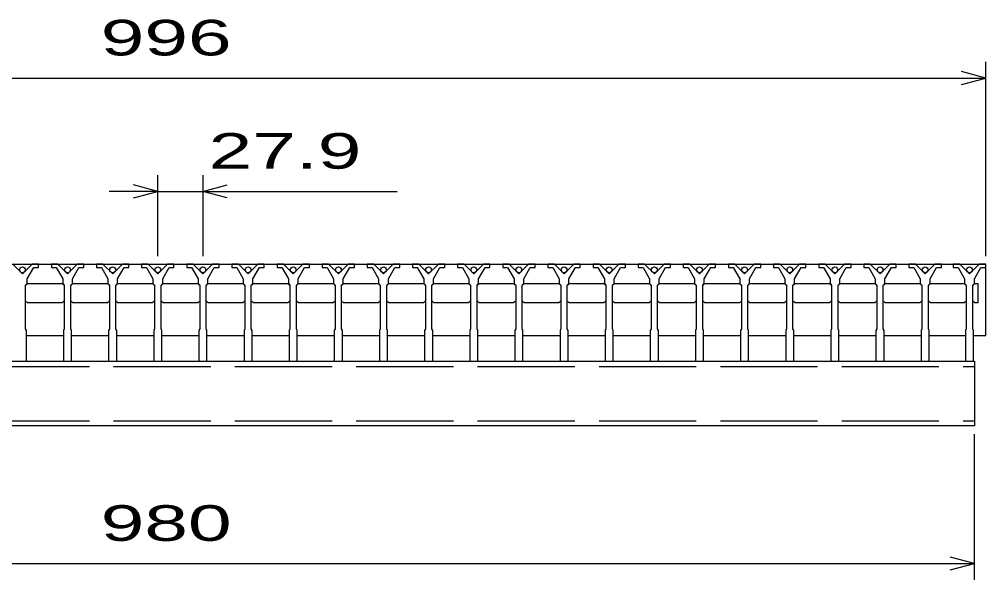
# Model space of a CAD drawing. Units: millimetres, scale not verified. Extents: x -1820 to 1724, y -1285 to 1059.
# Drawn here: x -1027 to -430, y -727 to -381 of the extents above; entities that cross this region are included whole.
import ezdxf
from ezdxf.enums import TextEntityAlignment as Align

# ---------------------------------------------------------------- set-up
doc = ezdxf.new("R2010")
doc.units = ezdxf.units.MM
doc.header["$LTSCALE"] = 10
doc.linetypes.add('DASHED', pattern=[7.5, 6, -1.5])
doc.layers.add('16', color=3, linetype='Continuous', lineweight=25)
doc.layers.add('22', color=2, linetype='Continuous', lineweight=25)
doc.styles.add('ベクトル', font='')
doc.styles.get('ベクトル').set_extended_font_data('ベクトル')

msp = doc.modelspace()

# ---------------------------------------------------------------- linework, layer by layer
at = {"layer": '16'}
for p, q in [((-1426, -532), (-430, -532)), ((-1025.4, -538), (-1031.4, -532)), ((-1019.4, -532), (-1025.4, -538)), ((-1022.4, -541), (-1018.4, -534)), ((-1015.4, -532), (-1019.4, -532)), ((-1018.4, -534), (-1015.4, -534)), ((-1015.4, -534), (-1015.4, -532)), ((-1007.5, -532), (-1007.5, -534)), ((-1003.5, -532), (-1007.5, -532)), ((-1007.5, -534), (-1004.5, -534)), ((-1004.5, -534), (-1000.5, -541)), ((-997.5, -538), (-1003.5, -532)), ((-991.5, -532), (-997.5, -538)), ((-994.5, -541), (-990.5, -534)), ((-987.5, -532), (-991.5, -532)), ((-990.5, -534), (-987.5, -534)), ((-987.5, -534), (-987.5, -532)), ((-979.6, -532), (-979.6, -534)), ((-975.6, -532), (-979.6, -532)), ((-979.6, -534), (-976.6, -534)), ((-976.6, -534), (-972.6, -541)), ((-969.6, -538), (-975.6, -532)), ((-963.6, -532), (-969.6, -538)), ((-966.6, -541), (-962.6, -534)), ((-959.6, -532), (-963.6, -532)), ((-962.6, -534), (-959.6, -534)), ((-959.6, -534), (-959.6, -532)), ((-951.7, -532), (-951.7, -534)), ((-947.7, -532), (-951.7, -532)), ((-951.7, -534), (-948.7, -534)), ((-948.7, -534), (-944.7, -541)), ((-941.7, -538), (-947.7, -532)), ((-935.7, -532), (-941.7, -538)), ((-938.7, -541), (-934.7, -534)), ((-931.7, -532), (-935.7, -532)), ((-934.7, -534), (-931.7, -534)), ((-931.7, -534), (-931.7, -532)), ((-923.8, -532), (-923.8, -534)), ((-919.8, -532), (-923.8, -532)), ((-923.8, -534), (-920.8, -534)), ((-920.8, -534), (-916.8, -541)), ((-913.8, -538), (-919.8, -532)), ((-907.8, -532), (-913.8, -538)), ((-910.8, -541), (-906.8, -534)), ((-903.8, -532), (-907.8, -532)), ((-906.8, -534), (-903.8, -534)), ((-903.8, -534), (-903.8, -532)), ((-895.9, -532), (-895.9, -534)), ((-891.9, -532), (-895.9, -532)), ((-895.9, -534), (-892.9, -534)), ((-892.9, -534), (-888.9, -541)), ((-885.9, -538), (-891.9, -532)), ((-879.9, -532), (-885.9, -538)), ((-882.9, -541), (-878.9, -534)), ((-875.9, -532), (-879.9, -532)), ((-878.9, -534), (-875.9, -534)), ((-875.9, -534), (-875.9, -532)), ((-868, -532), (-868, -534)), ((-864, -532), (-868, -532)), ((-868, -534), (-865, -534)), ((-865, -534), (-861, -541)), ((-858, -538), (-864, -532)), ((-852, -532), (-858, -538)), ((-855, -541), (-851, -534)), ((-848, -532), (-852, -532)), ((-851, -534), (-848, -534)), ((-848, -534), (-848, -532)), ((-840.1, -532), (-840.1, -534)), ((-836.1, -532), (-840.1, -532)), ((-840.1, -534), (-837.1, -534)), ((-837.1, -534), (-833.1, -541)), ((-830.1, -538), (-836.1, -532)), ((-824.1, -532), (-830.1, -538)), ((-827.1, -541), (-823.1, -534)), ((-820.1, -532), (-824.1, -532)), ((-823.1, -534), (-820.1, -534)), ((-820.1, -534), (-820.1, -532)), ((-812.2, -532), (-812.2, -534)), ((-808.2, -532), (-812.2, -532)), ((-812.2, -534), (-809.2, -534)), ((-809.2, -534), (-805.2, -541)), ((-802.2, -538), (-808.2, -532)), ((-796.2, -532), (-802.2, -538)), ((-799.2, -541), (-795.2, -534)), ((-792.2, -532), (-796.2, -532)), ((-795.2, -534), (-792.2, -534)), ((-792.2, -534), (-792.2, -532)), ((-784.3, -532), (-784.3, -534)), ((-780.3, -532), (-784.3, -532)), ((-784.3, -534), (-781.3, -534)), ((-781.3, -534), (-777.3, -541)), ((-774.3, -538), (-780.3, -532)), ((-768.3, -532), (-774.3, -538)), ((-771.3, -541), (-767.3, -534)), ((-764.3, -532), (-768.3, -532)), ((-767.3, -534), (-764.3, -534)), ((-764.3, -534), (-764.3, -532)), ((-756.4, -532), (-756.4, -534)), ((-752.4, -532), (-756.4, -532)), ((-756.4, -534), (-753.4, -534)), ((-753.4, -534), (-749.4, -541)), ((-746.4, -538), (-752.4, -532)), ((-740.4, -532), (-746.4, -538)), ((-743.4, -541), (-739.4, -534)), ((-736.4, -532), (-740.4, -532)), ((-739.4, -534), (-736.4, -534)), ((-736.4, -534), (-736.4, -532)), ((-728.5, -532), (-728.5, -534)), ((-724.5, -532), (-728.5, -532)), ((-728.5, -534), (-725.5, -534)), ((-725.5, -534), (-721.5, -541)), ((-718.5, -538), (-724.5, -532)), ((-712.5, -532), (-718.5, -538)), ((-715.5, -541), (-711.5, -534)), ((-708.5, -532), (-712.5, -532)), ((-711.5, -534), (-708.5, -534)), ((-708.5, -534), (-708.5, -532)), ((-700.6, -532), (-700.6, -534)), ((-696.6, -532), (-700.6, -532)), ((-700.6, -534), (-697.6, -534)), ((-697.6, -534), (-693.6, -541)), ((-690.6, -538), (-696.6, -532)), ((-684.6, -532), (-690.6, -538)), ((-687.6, -541), (-683.6, -534)), ((-680.6, -532), (-684.6, -532)), ((-683.6, -534), (-680.6, -534)), ((-680.6, -534), (-680.6, -532)), ((-672.7, -532), (-672.7, -534)), ((-668.7, -532), (-672.7, -532)), ((-672.7, -534), (-669.7, -534)), ((-669.7, -534), (-665.7, -541)), ((-662.7, -538), (-668.7, -532)), ((-656.7, -532), (-662.7, -538)), ((-659.7, -541), (-655.7, -534)), ((-652.7, -532), (-656.7, -532)), ((-655.7, -534), (-652.7, -534)), ((-652.7, -534), (-652.7, -532)), ((-644.8, -532), (-644.8, -534)), ((-640.8, -532), (-644.8, -532)), ((-644.8, -534), (-641.8, -534)), ((-641.8, -534), (-637.8, -541)), ((-634.8, -538), (-640.8, -532)), ((-628.8, -532), (-634.8, -538)), ((-631.8, -541), (-627.8, -534)), ((-624.8, -532), (-628.8, -532)), ((-627.8, -534), (-624.8, -534)), ((-624.8, -534), (-624.8, -532)), ((-616.9, -532), (-616.9, -534)), ((-612.9, -532), (-616.9, -532)), ((-616.9, -534), (-613.9, -534)), ((-613.9, -534), (-609.9, -541)), ((-606.9, -538), (-612.9, -532)), ((-600.9, -532), (-606.9, -538)), ((-603.9, -541), (-599.9, -534)), ((-596.9, -532), (-600.9, -532)), ((-599.9, -534), (-596.9, -534)), ((-596.9, -534), (-596.9, -532)), ((-589, -532), (-589, -534)), ((-585, -532), (-589, -532)), ((-589, -534), (-586, -534)), ((-586, -534), (-582, -541)), ((-579, -538), (-585, -532)), ((-573, -532), (-579, -538)), ((-576, -541), (-572, -534)), ((-569, -532), (-573, -532)), ((-572, -534), (-569, -534)), ((-569, -534), (-569, -532)), ((-561.1, -532), (-561.1, -534)), ((-557.1, -532), (-561.1, -532)), ((-561.1, -534), (-558.1, -534)), ((-558.1, -534), (-554.1, -541)), ((-551.1, -538), (-557.1, -532)), ((-545.1, -532), (-551.1, -538)), ((-548.1, -541), (-544.1, -534)), ((-541.1, -532), (-545.1, -532)), ((-544.1, -534), (-541.1, -534)), ((-541.1, -534), (-541.1, -532)), ((-533.2, -532), (-533.2, -534)), ((-529.2, -532), (-533.2, -532)), ((-533.2, -534), (-530.2, -534)), ((-530.2, -534), (-526.2, -541)), ((-523.2, -538), (-529.2, -532)), ((-517.2, -532), (-523.2, -538)), ((-520.2, -541), (-516.2, -534)), ((-513.2, -532), (-517.2, -532)), ((-516.2, -534), (-513.2, -534)), ((-513.2, -534), (-513.2, -532)), ((-505.3, -532), (-505.3, -534)), ((-501.3, -532), (-505.3, -532)), ((-505.3, -534), (-502.3, -534)), ((-502.3, -534), (-498.3, -541)), ((-495.3, -538), (-501.3, -532)), ((-489.3, -532), (-495.3, -538)), ((-492.3, -541), (-488.3, -534)), ((-485.3, -532), (-489.3, -532)), ((-488.3, -534), (-485.3, -534)), ((-485.3, -534), (-485.3, -532)), ((-477.4, -532), (-477.4, -534)), ((-473.4, -532), (-477.4, -532)), ((-477.4, -534), (-474.4, -534)), ((-474.4, -534), (-470.4, -541)), ((-467.4, -538), (-473.4, -532)), ((-461.4, -532), (-467.4, -538)), ((-464.4, -541), (-460.4, -534)), ((-457.4, -532), (-461.4, -532)), ((-460.4, -534), (-457.4, -534)), ((-457.4, -534), (-457.4, -532)), ((-450, -532), (-450, -534)), ((-446, -532), (-450, -532)), ((-450, -534), (-447, -534)), ((-447, -534), (-443, -541)), ((-440, -538), (-446, -532)), ((-434, -532), (-440, -538)), ((-437, -541), (-433, -534)), ((-430, -532), (-434, -532)), ((-433, -534), (-430, -534)), ((-430, -534), (-430, -532)), ((-430, -576), (-430, -532)), ((-1022.4, -544), (-1022.4, -541)), ((-1000.5, -541), (-1000.5, -544)), ((-994.5, -544), (-994.5, -541)), ((-972.6, -541), (-972.6, -544)), ((-966.6, -544), (-966.6, -541)), ((-944.7, -541), (-944.7, -544)), ((-938.7, -544), (-938.7, -541)), ((-916.8, -541), (-916.8, -544)), ((-910.8, -544), (-910.8, -541)), ((-888.9, -541), (-888.9, -544)), ((-882.9, -544), (-882.9, -541)), ((-861, -541), (-861, -544)), ((-855, -544), (-855, -541)), ((-833.1, -541), (-833.1, -544)), ((-827.1, -544), (-827.1, -541)), ((-805.2, -541), (-805.2, -544)), ((-799.2, -544), (-799.2, -541)), ((-777.3, -541), (-777.3, -544)), ((-771.3, -544), (-771.3, -541)), ((-749.4, -541), (-749.4, -544)), ((-743.4, -544), (-743.4, -541)), ((-721.5, -541), (-721.5, -544)), ((-715.5, -544), (-715.5, -541)), ((-693.6, -541), (-693.6, -544)), ((-687.6, -544), (-687.6, -541)), ((-665.7, -541), (-665.7, -544)), ((-659.7, -544), (-659.7, -541)), ((-637.8, -541), (-637.8, -544)), ((-631.8, -544), (-631.8, -541)), ((-609.9, -541), (-609.9, -544)), ((-603.9, -544), (-603.9, -541)), ((-582, -541), (-582, -544)), ((-576, -544), (-576, -541)), ((-554.1, -541), (-554.1, -544)), ((-548.1, -544), (-548.1, -541)), ((-526.2, -541), (-526.2, -544)), ((-520.2, -544), (-520.2, -541)), ((-498.3, -541), (-498.3, -544)), ((-492.3, -544), (-492.3, -541)), ((-470.4, -541), (-470.4, -544)), ((-464.4, -544), (-464.4, -541)), ((-443, -541), (-443, -544)), ((-437, -544), (-437, -541)), ((-1023.4, -545), (-1022.4, -544)), ((-1023.4, -572), (-1023.4, -545)), ((-1023.15, -545), (-1022.15, -544)), ((-1022.15, -544), (-1000.75, -544)), ((-1000.75, -544), (-999.75, -545)), ((-1000.5, -544), (-999.5, -545)), ((-999.5, -545), (-999.5, -572)), ((-995.5, -545), (-994.5, -544)), ((-995.5, -572), (-995.5, -545)), ((-995.25, -545), (-994.25, -544)), ((-994.25, -544), (-972.85, -544)), ((-972.85, -544), (-971.85, -545)), ((-972.6, -544), (-971.6, -545)), ((-971.6, -545), (-971.6, -572)), ((-967.6, -545), (-966.6, -544)), ((-967.6, -572), (-967.6, -545)), ((-967.35, -545), (-966.35, -544)), ((-966.35, -544), (-944.95, -544)), ((-944.95, -544), (-943.95, -545)), ((-944.7, -544), (-943.7, -545)), ((-943.7, -545), (-943.7, -572)), ((-939.7, -545), (-938.7, -544)), ((-939.7, -572), (-939.7, -545)), ((-939.45, -545), (-938.45, -544)), ((-938.45, -544), (-917.05, -544)), ((-917.05, -544), (-916.05, -545)), ((-916.8, -544), (-915.8, -545)), ((-915.8, -545), (-915.8, -572)), ((-911.8, -545), (-910.8, -544)), ((-911.8, -572), (-911.8, -545)), ((-911.55, -545), (-910.55, -544)), ((-910.55, -544), (-889.15, -544)), ((-889.15, -544), (-888.15, -545)), ((-888.9, -544), (-887.9, -545)), ((-887.9, -545), (-887.9, -572)), ((-883.9, -545), (-882.9, -544)), ((-883.9, -572), (-883.9, -545)), ((-883.65, -545), (-882.65, -544)), ((-882.65, -544), (-861.25, -544)), ((-861.25, -544), (-860.25, -545)), ((-861, -544), (-860, -545)), ((-860, -545), (-860, -572)), ((-856, -545), (-855, -544)), ((-856, -572), (-856, -545)), ((-855.75, -545), (-854.75, -544)), ((-854.75, -544), (-833.35, -544)), ((-833.35, -544), (-832.35, -545)), ((-833.1, -544), (-832.1, -545)), ((-832.1, -545), (-832.1, -572)), ((-828.1, -545), (-827.1, -544)), ((-828.1, -572), (-828.1, -545)), ((-827.85, -545), (-826.85, -544)), ((-826.85, -544), (-805.45, -544)), ((-805.45, -544), (-804.45, -545)), ((-805.2, -544), (-804.2, -545)), ((-804.2, -545), (-804.2, -572)), ((-800.2, -545), (-799.2, -544)), ((-800.2, -572), (-800.2, -545)), ((-799.95, -545), (-798.95, -544)), ((-798.95, -544), (-777.55, -544)), ((-777.55, -544), (-776.55, -545)), ((-777.3, -544), (-776.3, -545)), ((-776.3, -545), (-776.3, -572)), ((-772.3, -545), (-771.3, -544)), ((-772.3, -572), (-772.3, -545)), ((-772.05, -545), (-771.05, -544)), ((-771.05, -544), (-749.65, -544)), ((-749.65, -544), (-748.65, -545)), ((-749.4, -544), (-748.4, -545)), ((-748.4, -545), (-748.4, -572)), ((-744.4, -545), (-743.4, -544)), ((-744.4, -572), (-744.4, -545)), ((-744.15, -545), (-743.15, -544)), ((-743.15, -544), (-721.75, -544)), ((-721.75, -544), (-720.75, -545)), ((-721.5, -544), (-720.5, -545)), ((-720.5, -545), (-720.5, -572)), ((-716.5, -545), (-715.5, -544)), ((-716.5, -572), (-716.5, -545)), ((-716.25, -545), (-715.25, -544)), ((-715.25, -544), (-693.85, -544)), ((-693.85, -544), (-692.85, -545)), ((-693.6, -544), (-692.6, -545)), ((-692.6, -545), (-692.6, -572)), ((-688.6, -545), (-687.6, -544)), ((-688.6, -572), (-688.6, -545)), ((-688.35, -545), (-687.35, -544)), ((-687.35, -544), (-665.95, -544)), ((-665.95, -544), (-664.95, -545)), ((-665.7, -544), (-664.7, -545)), ((-664.7, -545), (-664.7, -572)), ((-660.7, -545), (-659.7, -544)), ((-660.7, -572), (-660.7, -545)), ((-660.45, -545), (-659.45, -544)), ((-659.45, -544), (-638.05, -544)), ((-638.05, -544), (-637.05, -545)), ((-637.8, -544), (-636.8, -545)), ((-636.8, -545), (-636.8, -572)), ((-632.8, -545), (-631.8, -544)), ((-632.8, -572), (-632.8, -545)), ((-632.55, -545), (-631.55, -544)), ((-631.55, -544), (-610.15, -544)), ((-610.15, -544), (-609.15, -545)), ((-609.9, -544), (-608.9, -545)), ((-608.9, -545), (-608.9, -572)), ((-604.9, -545), (-603.9, -544)), ((-604.9, -572), (-604.9, -545)), ((-604.65, -545), (-603.65, -544)), ((-603.65, -544), (-582.25, -544)), ((-582.25, -544), (-581.25, -545)), ((-582, -544), (-581, -545)), ((-581, -545), (-581, -572)), ((-577, -545), (-576, -544)), ((-577, -572), (-577, -545)), ((-576.75, -545), (-575.75, -544)), ((-575.75, -544), (-554.35, -544)), ((-554.35, -544), (-553.35, -545)), ((-554.1, -544), (-553.1, -545)), ((-553.1, -545), (-553.1, -572)), ((-549.1, -545), (-548.1, -544)), ((-549.1, -572), (-549.1, -545)), ((-548.85, -545), (-547.85, -544)), ((-547.85, -544), (-526.45, -544)), ((-526.45, -544), (-525.45, -545)), ((-526.2, -544), (-525.2, -545)), ((-525.2, -545), (-525.2, -572)), ((-521.2, -545), (-520.2, -544)), ((-521.2, -572), (-521.2, -545)), ((-520.95, -545), (-519.95, -544)), ((-519.95, -544), (-498.55, -544)), ((-498.55, -544), (-497.55, -545)), ((-498.3, -544), (-497.3, -545)), ((-497.3, -545), (-497.3, -572)), ((-493.3, -545), (-492.3, -544)), ((-493.3, -572), (-493.3, -545)), ((-493.05, -545), (-492.05, -544)), ((-492.05, -544), (-470.65, -544)), ((-470.65, -544), (-469.65, -545)), ((-470.4, -544), (-469.4, -545)), ((-469.4, -545), (-469.4, -572)), ((-465.4, -545), (-464.4, -544)), ((-465.4, -572), (-465.4, -545)), ((-465.15, -545), (-464.15, -544)), ((-464.15, -544), (-443.25, -544)), ((-443.25, -544), (-442.25, -545)), ((-443, -544), (-442, -545)), ((-442, -545), (-442, -572)), ((-438, -545), (-437, -544)), ((-438, -572), (-438, -545)), ((-437.75, -545), (-436.75, -544)), ((-436.75, -544), (-434.75, -544)), ((-434.75, -544), (-434.75, -556)), ((-1022.15, -556), (-1023.15, -555)), ((-999.75, -555), (-1000.75, -556)), ((-994.25, -556), (-995.25, -555)), ((-971.85, -555), (-972.85, -556)), ((-966.35, -556), (-967.35, -555)), ((-943.95, -555), (-944.95, -556)), ((-938.45, -556), (-939.45, -555)), ((-916.05, -555), (-917.05, -556)), ((-910.55, -556), (-911.55, -555)), ((-888.15, -555), (-889.15, -556)), ((-882.65, -556), (-883.65, -555)), ((-860.25, -555), (-861.25, -556)), ((-854.75, -556), (-855.75, -555)), ((-832.35, -555), (-833.35, -556)), ((-826.85, -556), (-827.85, -555)), ((-804.45, -555), (-805.45, -556)), ((-798.95, -556), (-799.95, -555)), ((-776.55, -555), (-777.55, -556)), ((-771.05, -556), (-772.05, -555)), ((-748.65, -555), (-749.65, -556)), ((-743.15, -556), (-744.15, -555)), ((-720.75, -555), (-721.75, -556)), ((-715.25, -556), (-716.25, -555)), ((-692.85, -555), (-693.85, -556)), ((-687.35, -556), (-688.35, -555)), ((-664.95, -555), (-665.95, -556)), ((-659.45, -556), (-660.45, -555)), ((-637.05, -555), (-638.05, -556)), ((-631.55, -556), (-632.55, -555)), ((-609.15, -555), (-610.15, -556)), ((-603.65, -556), (-604.65, -555)), ((-581.25, -555), (-582.25, -556)), ((-575.75, -556), (-576.75, -555)), ((-553.35, -555), (-554.35, -556)), ((-547.85, -556), (-548.85, -555)), ((-525.45, -555), (-526.45, -556)), ((-519.95, -556), (-520.95, -555)), ((-497.55, -555), (-498.55, -556)), ((-492.05, -556), (-493.05, -555)), ((-469.65, -555), (-470.65, -556)), ((-464.15, -556), (-465.15, -555)), ((-442.25, -555), (-443.25, -556)), ((-436.75, -556), (-437.75, -555)), ((-1000.75, -556), (-1022.15, -556)), ((-972.85, -556), (-994.25, -556)), ((-944.95, -556), (-966.35, -556)), ((-917.05, -556), (-938.45, -556)), ((-889.15, -556), (-910.55, -556)), ((-861.25, -556), (-882.65, -556)), ((-833.35, -556), (-854.75, -556)), ((-805.45, -556), (-826.85, -556)), ((-777.55, -556), (-798.95, -556)), ((-749.65, -556), (-771.05, -556)), ((-721.75, -556), (-743.15, -556)), ((-693.85, -556), (-715.25, -556)), ((-665.95, -556), (-687.35, -556)), ((-638.05, -556), (-659.45, -556)), ((-610.15, -556), (-631.55, -556)), ((-582.25, -556), (-603.65, -556)), ((-554.35, -556), (-575.75, -556)), ((-526.45, -556), (-547.85, -556)), ((-498.55, -556), (-519.95, -556)), ((-470.65, -556), (-492.05, -556)), ((-443.25, -556), (-464.15, -556)), ((-434.75, -556), (-436.75, -556)), ((-1022.9, -573), (-1023.4, -572)), ((-1022.9, -592), (-1022.9, -573)), ((-999.5, -572), (-1000, -573)), ((-1000, -573), (-1000, -592)), ((-995, -573), (-995.5, -572)), ((-995, -592), (-995, -573)), ((-971.6, -572), (-972.1, -573)), ((-972.1, -573), (-972.1, -592)), ((-967.1, -573), (-967.6, -572)), ((-967.1, -592), (-967.1, -573)), ((-943.7, -572), (-944.2, -573)), ((-944.2, -573), (-944.2, -592)), ((-939.2, -573), (-939.7, -572)), ((-939.2, -592), (-939.2, -573)), ((-915.8, -572), (-916.3, -573)), ((-916.3, -573), (-916.3, -592)), ((-911.3, -573), (-911.8, -572)), ((-911.3, -592), (-911.3, -573)), ((-887.9, -572), (-888.4, -573)), ((-888.4, -573), (-888.4, -592)), ((-883.4, -573), (-883.9, -572)), ((-883.4, -592), (-883.4, -573)), ((-860, -572), (-860.5, -573)), ((-860.5, -573), (-860.5, -592)), ((-855.5, -573), (-856, -572)), ((-855.5, -592), (-855.5, -573)), ((-832.1, -572), (-832.6, -573)), ((-832.6, -573), (-832.6, -592)), ((-827.6, -573), (-828.1, -572)), ((-827.6, -592), (-827.6, -573)), ((-804.2, -572), (-804.7, -573)), ((-804.7, -573), (-804.7, -592)), ((-799.7, -573), (-800.2, -572)), ((-799.7, -592), (-799.7, -573)), ((-776.3, -572), (-776.8, -573)), ((-776.8, -573), (-776.8, -592)), ((-771.8, -573), (-772.3, -572)), ((-771.8, -592), (-771.8, -573)), ((-748.4, -572), (-748.9, -573)), ((-748.9, -573), (-748.9, -592)), ((-743.9, -573), (-744.4, -572)), ((-743.9, -592), (-743.9, -573)), ((-720.5, -572), (-721, -573)), ((-721, -573), (-721, -592)), ((-716, -573), (-716.5, -572)), ((-716, -592), (-716, -573)), ((-692.6, -572), (-693.1, -573)), ((-693.1, -573), (-693.1, -592)), ((-688.1, -573), (-688.6, -572)), ((-688.1, -592), (-688.1, -573)), ((-664.7, -572), (-665.2, -573)), ((-665.2, -573), (-665.2, -592)), ((-660.2, -573), (-660.7, -572)), ((-660.2, -592), (-660.2, -573)), ((-636.8, -572), (-637.3, -573)), ((-637.3, -573), (-637.3, -592)), ((-632.3, -573), (-632.8, -572)), ((-632.3, -592), (-632.3, -573)), ((-608.9, -572), (-609.4, -573)), ((-609.4, -573), (-609.4, -592)), ((-604.4, -573), (-604.9, -572)), ((-604.4, -592), (-604.4, -573)), ((-581, -572), (-581.5, -573)), ((-581.5, -573), (-581.5, -592)), ((-576.5, -573), (-577, -572)), ((-576.5, -592), (-576.5, -573)), ((-553.1, -572), (-553.6, -573)), ((-553.6, -573), (-553.6, -592)), ((-548.6, -573), (-549.1, -572)), ((-548.6, -592), (-548.6, -573)), ((-525.2, -572), (-525.7, -573)), ((-525.7, -573), (-525.7, -592)), ((-520.7, -573), (-521.2, -572)), ((-520.7, -592), (-520.7, -573)), ((-497.3, -572), (-497.8, -573)), ((-497.8, -573), (-497.8, -592)), ((-492.8, -573), (-493.3, -572)), ((-492.8, -592), (-492.8, -573)), ((-469.4, -572), (-469.9, -573)), ((-469.9, -573), (-469.9, -592)), ((-464.9, -573), (-465.4, -572)), ((-464.9, -592), (-464.9, -573)), ((-442, -572), (-442.5, -573)), ((-442.5, -573), (-442.5, -592)), ((-437.5, -573), (-438, -572)), ((-437.5, -592), (-437.5, -573)), ((-1022.9, -576), (-1000, -576)), ((-995, -576), (-972.1, -576)), ((-967.1, -576), (-944.2, -576)), ((-939.2, -576), (-916.3, -576)), ((-911.3, -576), (-888.4, -576)), ((-883.4, -576), (-860.5, -576)), ((-855.5, -576), (-832.6, -576)), ((-827.6, -576), (-804.7, -576)), ((-799.7, -576), (-776.8, -576)), ((-771.8, -576), (-748.9, -576)), ((-743.9, -576), (-721, -576)), ((-716, -576), (-693.1, -576)), ((-688.1, -576), (-665.2, -576)), ((-660.2, -576), (-637.3, -576)), ((-632.3, -576), (-609.4, -576)), ((-604.4, -576), (-581.5, -576)), ((-576.5, -576), (-553.6, -576)), ((-548.6, -576), (-525.7, -576)), ((-520.7, -576), (-497.8, -576)), ((-492.8, -576), (-469.9, -576)), ((-464.9, -576), (-442.5, -576)), ((-437.5, -576), (-430, -576)), ((-1419, -592), (-437, -592)), ((-1027.9, -592), (-1022.9, -592)), ((-1000, -592), (-995, -592)), ((-972.1, -592), (-967.1, -592)), ((-944.2, -592), (-939.2, -592)), ((-916.3, -592), (-911.3, -592)), ((-888.4, -592), (-883.4, -592)), ((-860.5, -592), (-855.5, -592)), ((-832.6, -592), (-827.6, -592)), ((-804.7, -592), (-799.7, -592)), ((-776.8, -592), (-771.8, -592)), ((-748.9, -592), (-743.9, -592)), ((-721, -592), (-716, -592)), ((-693.1, -592), (-688.1, -592)), ((-665.2, -592), (-660.2, -592)), ((-637.3, -592), (-632.3, -592)), ((-609.4, -592), (-604.4, -592)), ((-581.5, -592), (-576.5, -592)), ((-553.6, -592), (-548.6, -592)), ((-525.7, -592), (-520.7, -592)), ((-497.8, -592), (-492.8, -592)), ((-469.9, -592), (-464.9, -592)), ((-442.5, -592), (-437.5, -592)), ((-437, -592), (-437, -632)), ((-437, -632), (-1419, -632))]:
    msp.add_line(p, q, dxfattribs=at)
at = {"layer": '16', "linetype": 'DASHED'}
for p, q in [((-1419, -595.2), (-437, -595.2)), ((-1419, -628.8), (-437, -628.8))]:
    msp.add_line(p, q, dxfattribs=at)
at = {"layer": '16'}
for centre in [(-1025.4, -535.5), (-997.5, -535.5), (-969.6, -535.5), (-941.7, -535.5), (-913.8, -535.5), (-885.9, -535.5), (-858, -535.5), (-830.1, -535.5), (-802.2, -535.5), (-774.3, -535.5), (-746.4, -535.5), (-718.5, -535.5), (-690.6, -535.5), (-662.7, -535.5), (-634.8, -535.5), (-606.9, -535.5), (-579, -535.5), (-551.1, -535.5), (-523.2, -535.5), (-495.3, -535.5), (-467.4, -535.5), (-440, -535.5)]:
    msp.add_circle(centre, 1.8, dxfattribs=at)
at = {"layer": '22', "color": 4}
for p, q in [((-430, -527), (-430, -407)), ((-1426, -417), (-430, -417)), ((-430, -417), (-445, -413)), ((-445, -421), (-430, -417)), ((-941.7, -527), (-941.7, -477)), ((-913.8, -477), (-913.8, -527)), ((-941.7, -487), (-956.7, -483)), ((-913.8, -487), (-898.8, -483)), ((-941.7, -487), (-971.7, -487)), ((-956.7, -491), (-941.7, -487)), ((-941.7, -487), (-913.8, -487)), ((-898.8, -491), (-913.8, -487)), ((-913.8, -487), (-793.8, -487)), ((-437, -727), (-437, -637)), ((-437, -717), (-452, -713)), ((-1419, -717), (-437, -717)), ((-452, -721), (-437, -717))]:
    msp.add_line(p, q, dxfattribs=at)

# ---------------------------------------------------------------- texts
at = {"layer": '22', "style": 'ベクトル', "width": 1.65}
for s, p in [(' 996 ', (-990.5, -392)), (' 27.9 ', (-923.8, -462)), (' 980 ', (-990.5, -692))]:
    msp.add_text(s, height=21.99, dxfattribs=at).set_placement(p, align=Align.MIDDLE_LEFT)

doc.saveas('drawing.dxf')
